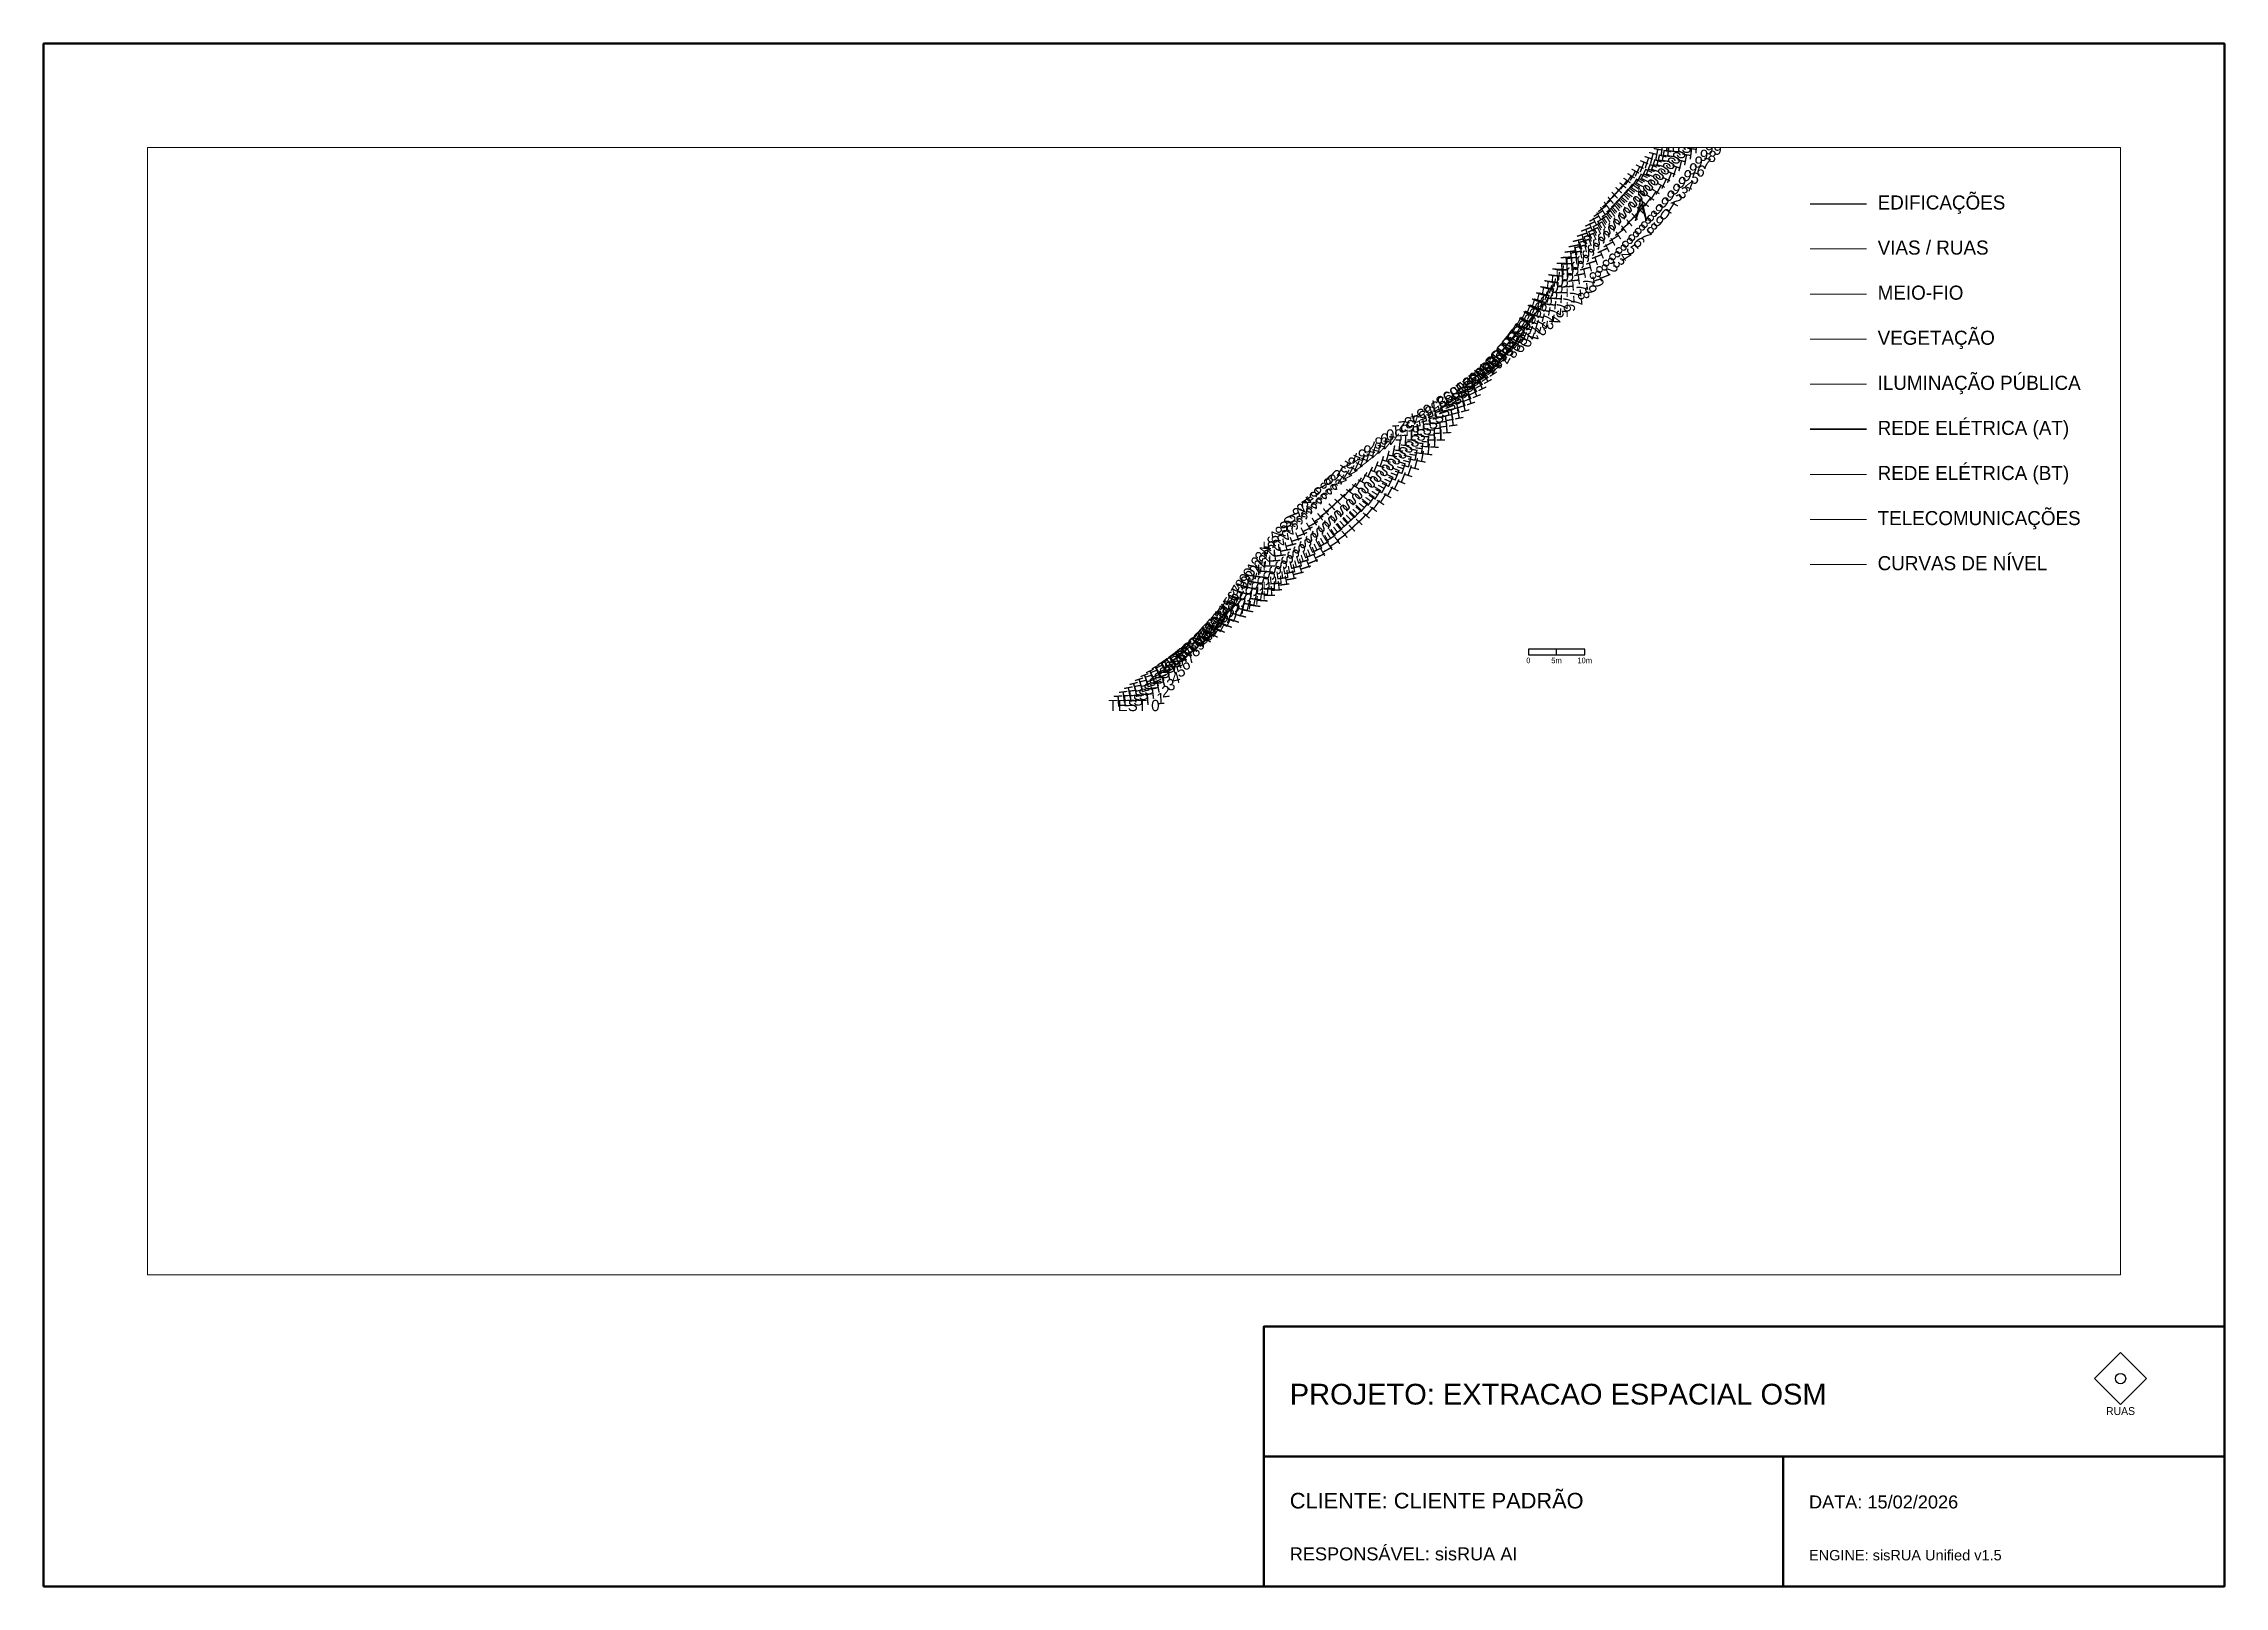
# Paper-space layout 'Layout1' of a CAD drawing. Header units: metres, sheet in millimetres. Extents: x 0 to 420, y 0 to 297.
# The model-space entities are those that its viewports show. They can reach past a viewport. Long polylines and large blocks are cut down to what shows.
import ezdxf
from ezdxf.enums import TextEntityAlignment as Align

# ---------------------------------------------------------------- set-up
doc = ezdxf.new("R2010")
doc.units = ezdxf.units.M
for name, color, linetype, lineweight in [('EDIFICACAO', 7, 'Continuous', 30), ('INFRA_POWER_HV', 1, 'Continuous', 35), ('INFRA_POWER_LV', 30, 'Continuous', 20), ('INFRA_TELECOM', 94, 'Continuous', 15), ('MOBILIARIO_URBANO', 40, 'Continuous', 15), ('QUADRO', 7, 'Continuous', 50), ('TOPOGRAFIA_CURVAS', 252, 'Continuous', 9), ('VEGETACAO', 3, 'Continuous', 13), ('VIAS', 8, 'Continuous', 15), ('VIAS_MEIO_FIO', 251, 'Continuous', 9)]:
    doc.layers.add(name, color=color, linetype=linetype, lineweight=lineweight)
doc.styles.add('PRO_STYLE', font='arial.ttf')

# ---------------------------------------------------------------- blocks, each defined once
blk = doc.blocks.new('LOGO')
at = {"color": 7}
blk.add_lwpolyline([(0, 5), (5, 0), (0, -5), (-5, 0)], close=True, dxfattribs=at)
at = {"color": 2}
blk.add_circle((0, 0), 1, dxfattribs=at)
at = {"color": 7}
blk.add_text('RUAS', height=1.5, dxfattribs=at).set_placement((0, -7), align=Align.CENTER)
blk = doc.blocks.new('NORTE')
at = {"color": 7}
blk.add_lwpolyline([(0, 0), (-1, -3), (0, 1), (1, -3)], close=True, dxfattribs=at)
blk.add_text('N', height=1.5, dxfattribs=at).set_placement((0, 1.5), align=Align.CENTER)
blk = doc.blocks.new('ESCALA')
blk.add_line((5, 0), (5, 1))
blk.add_lwpolyline([(0, 0), (10, 0), (10, 1), (0, 1)], close=True)
for s, p in [('0', (0, -1.5)), ('5m', (5, -1.5)), ('10m', (10, -1.5))]:
    blk.add_text(s, height=1).set_placement(p, align=Align.CENTER)

msp = doc.modelspace()

# ---------------------------------------------------------------- linework, layer by layer
at = {"layer": 'EDIFICACAO', "color": 5}
msp.add_line((120, 90), (130, 90), dxfattribs=at)
at = {"layer": 'INFRA_POWER_HV', "color": 1}
msp.add_line((120, 50), (130, 50), dxfattribs=at)
at = {"layer": 'INFRA_POWER_LV', "color": 30}
msp.add_line((120, 42), (130, 42), dxfattribs=at)
at = {"layer": 'INFRA_TELECOM', "color": 90}
msp.add_line((120, 34), (130, 34), dxfattribs=at)
at = {"layer": 'MOBILIARIO_URBANO', "color": 2}
msp.add_line((120, 58), (130, 58), dxfattribs=at)
at = {"layer": 'POSTE'}
msp.add_circle((50, 50), 0.5, dxfattribs=at)
at = {"layer": 'TOPOGRAFIA_CURVAS', "color": 8}
msp.add_line((120, 26), (130, 26), dxfattribs=at)
at = {"layer": 'VEGETACAO', "color": 3}
msp.add_line((120, 66), (130, 66), dxfattribs=at)
at = {"layer": 'VIAS', "color": 1}
msp.add_line((120, 82), (130, 82), dxfattribs=at)
at = {"layer": 'VIAS_MEIO_FIO', "color": 9}
msp.add_line((120, 74), (130, 74), dxfattribs=at)

# ---------------------------------------------------------------- block references
for name, p in [('NORTE', (90, 90)), ('ESCALA', (70, 10))]:
    msp.add_blockref(name, p)

# ---------------------------------------------------------------- texts
for s, rotation, p in [('TEST 99', 356.4, (99, 99)), ('TEST 93', 334.8, (93, 93)), ('TEST 94', 338.4, (94, 94)), ('TEST 95', 342, (95, 95)), ('TEST 96', 345.6, (96, 96)), ('TEST 97', 349.2, (97, 97)), ('TEST 98', 352.8, (98, 98)), ('TEST 88', 316.8, (88, 88)), ('TEST 89', 320.4, (89, 89)), ('TEST 90', 324, (90, 90)), ('TEST 91', 327.6, (91, 91)), ('TEST 92', 331.2, (92, 92)), ('TEST 84', 302.4, (84, 84)), ('TEST 85', 306, (85, 85)), ('TEST 86', 309.6, (86, 86)), ('TEST 87', 313.2, (87, 87)), ('TEST 80', 288, (80, 80)), ('TEST 81', 291.6, (81, 81)), ('TEST 82', 295.2, (82, 82)), ('TEST 83', 298.8, (83, 83)), ('TEST 76', 273.6, (76, 76)), ('TEST 77', 277.2, (77, 77)), ('TEST 78', 280.8, (78, 78)), ('TEST 79', 284.4, (79, 79)), ('TEST 73', 262.8, (73, 73)), ('TEST 74', 266.4, (74, 74)), ('TEST 75', 270, (75, 75)), ('TEST 70', 252, (70, 70)), ('TEST 71', 255.6, (71, 71)), ('TEST 72', 259.2, (72, 72)), ('TEST 66', 237.6, (66, 66)), ('TEST 67', 241.2, (67, 67)), ('TEST 68', 244.8, (68, 68)), ('TEST 69', 248.4, (69, 69)), ('TEST 63', 226.8, (63, 63)), ('TEST 64', 230.4, (64, 64)), ('TEST 65', 234, (65, 65)), ('TEST 60', 216, (60, 60)), ('TEST 61', 219.6, (61, 61)), ('TEST 62', 223.2, (62, 62)), ('TEST 57', 205.2, (57, 57)), ('TEST 58', 208.8, (58, 58)), ('TEST 59', 212.4, (59, 59)), ('TEST 54', 194.4, (54, 54)), ('TEST 55', 198, (55, 55)), ('TEST 56', 201.6, (56, 56)), ('TEST 51', 183.6, (51, 51)), ('TEST 52', 187.2, (52, 52)), ('TEST 53', 190.8, (53, 53)), ('TEST 45', 162, (45, 45)), ('TEST 46', 165.6, (46, 46)), ('TEST 47', 169.2, (47, 47)), ('TEST 48', 172.8, (48, 48)), ('TEST 49', 176.4, (49, 49)), ('TEST 50', 180, (50, 50)), ('TEST 40', 144, (40, 40)), ('TEST 41', 147.6, (41, 41)), ('TEST 42', 151.2, (42, 42)), ('TEST 43', 154.8, (43, 43)), ('TEST 44', 158.4, (44, 44)), ('TEST 35', 126, (35, 35)), ('TEST 36', 129.6, (36, 36)), ('TEST 37', 133.2, (37, 37)), ('TEST 38', 136.8, (38, 38)), ('TEST 39', 140.4, (39, 39)), ('TEST 31', 111.6, (31, 31)), ('TEST 32', 115.2, (32, 32)), ('TEST 33', 118.8, (33, 33)), ('TEST 34', 122.4, (34, 34)), ('TEST 26', 93.6, (26, 26)), ('TEST 27', 97.2, (27, 27)), ('TEST 28', 100.8, (28, 28)), ('TEST 29', 104.4, (29, 29)), ('TEST 30', 108, (30, 30)), ('TEST 22', 79.2, (22, 22)), ('TEST 23', 82.8, (23, 23)), ('TEST 24', 86.4, (24, 24)), ('TEST 25', 90, (25, 25)), ('TEST 18', 64.8, (18, 18)), ('TEST 19', 68.4, (19, 19)), ('TEST 20', 72, (20, 20)), ('TEST 21', 75.6, (21, 21)), ('TEST 15', 54, (15, 15)), ('TEST 16', 57.6, (16, 16)), ('TEST 17', 61.2, (17, 17)), ('TEST 11', 39.6, (11, 11)), ('TEST 12', 43.2, (12, 12)), ('TEST 13', 46.8, (13, 13)), ('TEST 14', 50.4, (14, 14)), ('TEST 8', 28.8, (8, 8)), ('TEST 9', 32.4, (9, 9)), ('TEST 10', 36, (10, 10)), ('TEST 5', 18, (5, 5)), ('TEST 6', 21.6, (6, 6)), ('TEST 7', 25.2, (7, 7)), ('TEST 2', 7.2, (2, 2)), ('TEST 3', 10.8, (3, 3)), ('TEST 4', 14.4, (4, 4)), ('TEST 1', 3.6, (1, 1))]:
    msp.add_text(s, height=2, rotation=rotation).set_placement(p, align=Align.CENTER)
msp.add_text('TEST 0', height=2).set_placement((0, 0), align=Align.CENTER)
at = {"layer": 'QUADRO', "style": 'PRO_STYLE'}
msp.add_text('LEGENDA TÉCNICA', height=4, dxfattribs=at).set_placement((120, 100))
at = {"layer": 'QUADRO'}
for s, p in [('EDIFICAÇÕES', (132, 89)), ('VIAS / RUAS', (132, 81)), ('MEIO-FIO', (132, 73)), ('VEGETAÇÃO', (132, 65)), ('ILUMINAÇÃO PÚBLICA', (132, 57)), ('REDE ELÉTRICA (AT)', (132, 49)), ('REDE ELÉTRICA (BT)', (132, 41)), ('TELECOMUNICAÇÕES', (132, 33)), ('CURVAS DE NÍVEL', (132, 25))]:
    msp.add_text(s, height=2.5, dxfattribs=at).set_placement(p)

psp = doc.layouts.get("Layout1")

# ---------------------------------------------------------------- linework, layer by layer
at = {"layer": 'QUADRO'}
for p, q in [((235, 25), (420, 25)), ((335, 0), (335, 25))]:
    psp.add_line(p, q, dxfattribs=at)
at = {"layer": 'QUADRO', "lineweight": 50}
psp.add_lwpolyline([(0, 0), (420, 0), (420, 297), (0, 297)], close=True, dxfattribs=at)
at = {"layer": 'QUADRO'}
psp.add_lwpolyline([(235, 0), (420, 0), (420, 50), (235, 50)], close=True, dxfattribs=at)

# ---------------------------------------------------------------- block references
psp.add_blockref('LOGO', (400, 40))

# ---------------------------------------------------------------- texts
at = {"style": 'PRO_STYLE'}
for s, height, p in [('PROJETO: EXTRACAO ESPACIAL OSM', 4, (240, 35)), ('CLIENTE: CLIENTE PADRÃO', 3, (240, 15)), ('DATA: 15/02/2026', 2.5, (340, 15)), ('RESPONSÁVEL: sisRUA AI', 2.5, (240, 5)), ('ENGINE: sisRUA Unified v1.5', 2, (340, 5))]:
    psp.add_text(s, height=height, dxfattribs=at).set_placement(p)

# ---------------------------------------------------------------- viewports
at = {"layer": 'VIEWPORTS'}
psp.add_viewport(center=(210, 168.5), size=(380, 217), view_center_point=(0, 0), view_height=200, dxfattribs=at)

doc.saveas('drawing.dxf')
